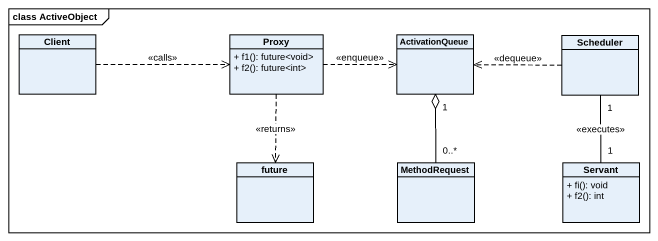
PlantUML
@startuml
mainframe class ActiveObject
hide circle
hide empty members
skinparam classAttributeIconSize 0
class Client
class Proxy {
  + f1(): future<void>
  + f2(): future<int>
}
class ActivationQueue
class Scheduler
class future
class MethodRequest
class Servant {
  + fi(): void
  + f2(): int
}
Client .right.> Proxy : <<calls>>
Proxy .right.> ActivationQueue : <<enqueue>>
Proxy ..> future : <<returns>>
Scheduler .left.> ActivationQueue : <<dequeue>>
Scheduler "1" -- "1" Servant : <<executes>>
MethodRequest "0..*" -up-o "1" ActivationQueue
@enduml
